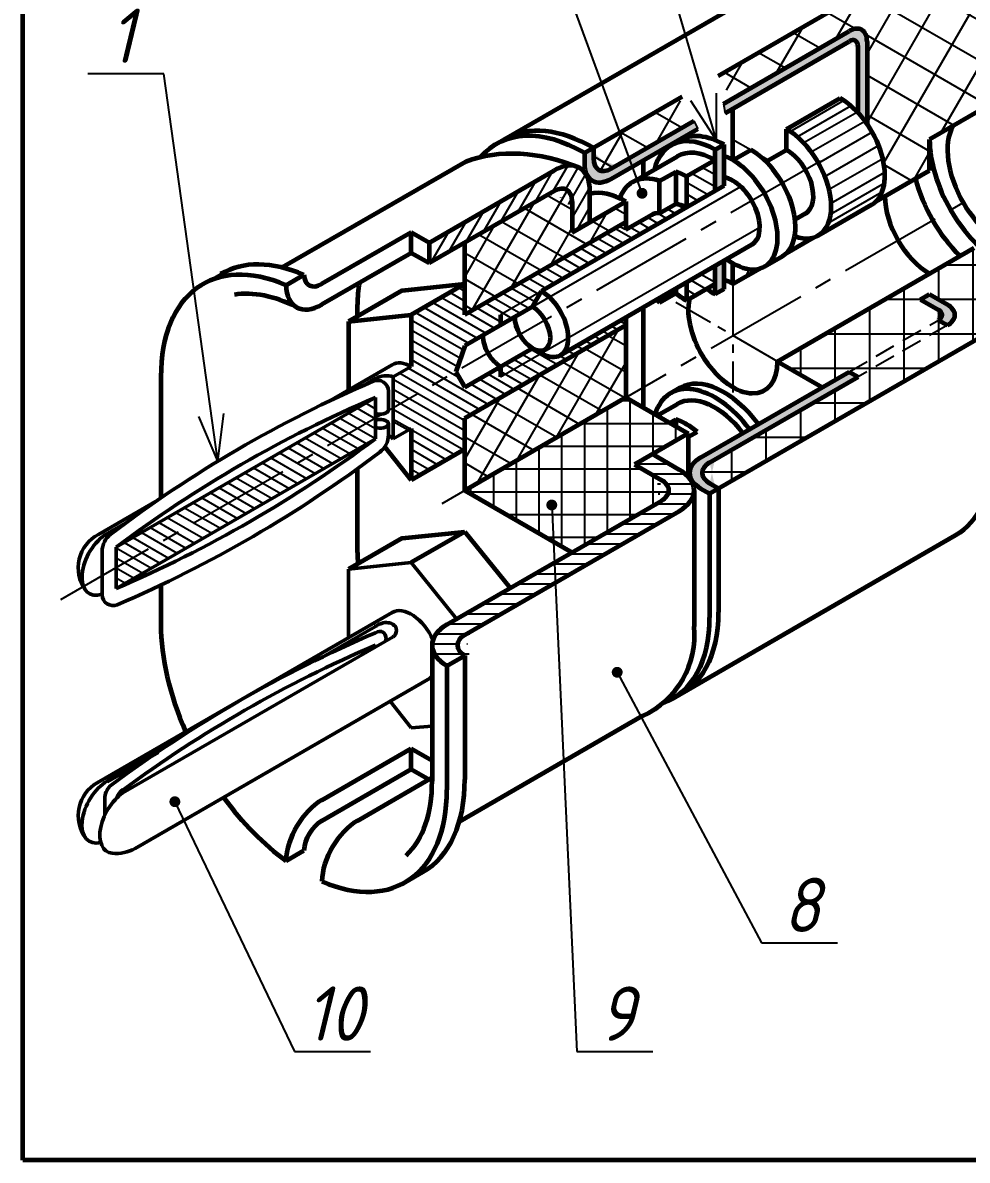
# Model space of a CAD drawing. Header units: millimetres. Extents: x -255 to 511, y 132 to 472.
# Drawn here: x -255 to -168.1, y 132 to 236.7 of the extents above; entities that cross this region are included whole.
import ezdxf

# ---------------------------------------------------------------- set-up
doc = ezdxf.new("R2010")
doc.units = ezdxf.units.MM
doc.header["$LTSCALE"] = 0.5
doc.linetypes.add('DASHED', pattern=[19.049999999999997, 12.7, -6.35])
doc.linetypes.add('осевая2', pattern=[28.575000000000003, 19.05, -3.175, 3.175, -3.175])
doc.styles.get("Standard").update_dxf_attribs({"font": 'isocpeui.ttf', "width": 0.9})
pattern_1 = [(329.9999999999999, (9.000000637478934, -14.99999989501225), (0.4762500000000004, 0.8248891971046775), [])]
pattern_2 = [(329.9999999999999, (9.000000637478934, -14.99999989501225), (0.3968750000000003, 0.6874076642538979), [])]

msp = doc.modelspace()

# ---------------------------------------------------------------- hatches: boundary and pattern name
at = {"lineweight": -3}
h = msp.add_hatch(dxfattribs=at)
h.set_pattern_fill('ANSI37', angle=15, style=0)
h.set_pattern_definition([(59.99999999999999, (9.000000637478934, -14.99999989501225), (-2.749630657015592, 1.5875), []), (150, (9.000000637478934, -14.99999989501225), (-1.5875, -2.749630657015592), [])])
edge = h.paths.add_edge_path()
edge.add_line((-155.0792226062316, 252.5529223581165), (-158.3701191406126, 250.6529223581161))
edge.add_line((-158.3701191406126, 250.6529223581161), (-161.6610156749935, 244.9529223581163))
edge.add_line((-161.6610156749935, 244.9529223581163), (-174.0018776789217, 237.8279223581164))
edge.add_line((-174.0018776789217, 237.8279223581163), (-177.2927742133026, 239.7279223581163))
edge.add_line((-177.2927742133026, 239.7279223581163), (-191.0052047301764, 231.8110469079552))
edge.add_line((-191.0052047301764, 231.8110469079552), (-189.7593779391871, 229.6803253410964))
edge.add_line((-189.7593779391871, 229.6803253410965), (-178.9382224804934, 235.9279223581169))
edge.add_ellipse((-178.938222480493, 234.0279223581163), major_axis=(-1.163507627822014, -2.015254326381658), ratio=0.5773502691896285, start_angle=134.9999999999999, end_angle=225, ccw=False)
edge.add_line((-177.2927742133025, 234.9779223581164), (-177.2927742133026, 227.3779223581162))
edge.add_ellipse((-179.7609466140882, 225.0029223581163), major_axis=(2.908769069555017, -5.038135815954136), ratio=0.5773502691896273, start_angle=449.1860941706258, end_angle=458.130102354156, ccw=False)
edge.add_ellipse((-179.7609466140882, 225.0029223581163), major_axis=(2.908769069555017, -5.038135815954136), ratio=0.5773502691896273, start_angle=435.94757997539364, end_angle=449.1860941706258, ccw=False)
edge.add_ellipse((-179.7609466140882, 225.0029223581163), major_axis=(2.908769069555017, -5.038135815954136), ratio=0.5773502691896273, start_angle=422.7157251902997, end_angle=435.94757997539364, ccw=False)
edge.add_ellipse((-179.7609466140882, 225.0029223581163), major_axis=(2.908769069555017, -5.038135815954136), ratio=0.5773502691896273, start_angle=408.6590191908458, end_angle=422.7157251902997, ccw=False)
edge.add_ellipse((-179.7609466140882, 225.0029223581163), major_axis=(2.908769069555017, -5.038135815954136), ratio=0.5773502691896273, start_angle=396.3026001457317, end_angle=408.6590191908458, ccw=False)
edge.add_ellipse((-179.7609466140882, 225.0029223581163), major_axis=(2.908769069555017, -5.038135815954136), ratio=0.5773502691896273, start_angle=384.64877065294615, end_angle=396.3026001457317, ccw=False)
edge.add_ellipse((-179.7609466140882, 225.0029223581163), major_axis=(2.908769069555017, -5.038135815954136), ratio=0.5773502691896273, start_angle=368.13010235415214, end_angle=384.64877065294615, ccw=False)
edge.add_line((-176.4700500797074, 220.2529223581161), (-171.533705278136, 223.1029223581163))
edge.add_line((-171.533705278136, 223.1029223581163), (-171.533705278136, 225.9529223581163))
edge.add_line((-171.533705278136, 225.9529223581163), (-166.5973604765647, 228.8029223581163))
edge.add_line((-166.5973604765647, 228.8029223581163), (-166.5973604765647, 230.7029223581164))
edge.add_line((-166.5973604765647, 230.7029223581163), (-155.0792226062317, 237.3529223581163))
edge.add_line((-155.0792226062317, 237.3529223581163), (-155.0792226062316, 252.5529223581164))
h.paths.add_polyline_path([(-155.0792226062317, 237.3529223581163), (-156.7246708734221, 236.4029223581163), (-156.7246708734222, 234.5029223581163), (-155.0792226062318, 235.4529223581163)], flags=17)
h.paths.add_polyline_path([(-163.3064639421839, 232.6029223581163), (-166.5973604765647, 230.7029223581163), (-166.5973604765647, 228.8029223581162), (-164.9519122093743, 229.7529223581163)], flags=17)
h.paths.add_polyline_path([(-194.5985452563531, 229.736430787877), (-200.0494319573659, 226.5893598837253), (-199.1870037762841, 224.2372830262294), (-193.3644590559603, 227.5989307878771)])
edge = h.paths.add_edge_path()
edge.add_line((-200.0494319573659, 226.5893598837251), (-202.4777898202423, 225.1873468179047))
edge.add_line((-202.4777898202423, 225.1873468179048), (-202.4777898202422, 224.2373468179042))
edge.add_ellipse((-200.8323415530518, 225.1873468179047), major_axis=(-1.163507627822016, -2.015254326381661), ratio=0.5773502691896273, start_angle=315.0000000000006, end_angle=405.0000000000001)
edge.add_line((-200.832341553055, 223.287346817903), (-199.1870037762841, 224.2372830262295))
edge.add_line((-199.1870037762841, 224.2372830262294), (-200.0494319573659, 226.5893598837251))
h = msp.add_hatch(color=256)
edge = h.paths.add_edge_path()
edge.add_ellipse((-200.8323415530518, 225.1873468179047), major_axis=(-1.745261441733009, -3.022881489572494), ratio=0.5773502691896248, start_angle=314.9999999999999, end_angle=404.9999999999999)
edge.add_line((-200.8323415530528, 222.3373468179043), (-198.8995277159236, 223.4532574070643))
edge.add_line((-198.8995277159236, 223.4532574070643), (-199.1870037762842, 224.2372830262294))
edge.add_line((-199.1870037762842, 224.2372830262294), (-200.8323415530525, 223.2873468179043))
edge.add_ellipse((-200.8323415530518, 225.1873468179047), major_axis=(-1.163507627822016, -2.015254326381661), ratio=0.5773502691896273, start_angle=315.00000000000057, end_angle=405.00000000000006, ccw=False)
edge.add_line((-202.4777898202423, 224.2373468179047), (-202.4777898202423, 225.1873468179048))
edge.add_line((-202.4777898202423, 225.1873468179048), (-203.3005139538375, 224.7123468179047))
edge.add_line((-203.3005139538375, 224.7123468179047), (-203.3005139538375, 223.7623468179051))
h.paths.add_polyline_path([(-192.8578891528783, 226.9413990577848), (-193.2231772687493, 227.6804998657549), (-199.1870037762841, 224.2372830262294), (-198.8995277159235, 223.4532574070641)])
edge = h.paths.add_edge_path()
edge.add_line((-190.5162258833415, 229.2433589768033), (-190.3532329343966, 228.3874629997526))
edge.add_line((-190.3532329343966, 228.3874629997525), (-178.9382224804933, 234.9779223581162))
edge.add_ellipse((-178.938222480493, 234.0279223581163), major_axis=(-0.5817538139110121, -1.007627163190827), ratio=0.5773502691896233, start_angle=135.0000000000005, end_angle=225.0000000000006, ccw=False)
edge.add_line((-178.1154983468978, 234.5029223581163), (-178.1154983468978, 228.4063692683244))
edge.add_ellipse((-179.7609466140882, 225.0029223581163), major_axis=(2.908769069555017, -5.038135815954136), ratio=0.5773502691896273, start_angle=458.130102354156, end_angle=471.42182152179817, ccw=False)
edge.add_line((-177.2927742133026, 227.3779223581163), (-177.2927742133026, 234.9779223581163))
edge.add_ellipse((-178.938222480493, 234.0279223581163), major_axis=(-1.163507627822014, -2.015254326381658), ratio=0.5773502691896285, start_angle=134.9999999999999, end_angle=225)
edge.add_line((-178.9382224804931, 235.9279223581161), (-190.5162258833415, 229.2433589768033))
h = msp.add_hatch(color=256)
h.paths.add_polyline_path([(-190.456360350826, 225.4779223581163), (-191.2790844844212, 225.0029223581163), (-191.2790844844212, 221.2029223581163), (-190.456360350826, 221.6779223581162)])
h.paths.add_polyline_path([(-190.456360350826, 214.7974137053531), (-191.2790844844212, 214.322413705353), (-191.2790844844212, 211.7029223581163), (-190.456360350826, 212.1779223581163)])
h = msp.add_hatch(dxfattribs=at)
h.set_pattern_fill('ANSI31', color=256, scale=0.3, angle=285, style=0)
h.set_pattern_definition(pattern_1)
h.paths.add_polyline_path([(-191.2790844844212, 224.0529223581163), (-193.911801711926, 222.5329223581164), (-193.911801711926, 219.6829223581163), (-191.2790844844212, 221.2029223581163)])
h = msp.add_hatch(dxfattribs=at)
h.set_pattern_fill('ANSI37', angle=45, style=0)
h.set_pattern_definition([(90, (-285, 115.9999999999999), (-3.175, 6.661338147750939e-16), []), (180, (-285, 115.9999999999999), (-6.661338147750939e-16, -3.175), [])])
edge = h.paths.add_edge_path()
edge.add_line((-143.5610847358987, 221.2029223581163), (-146.8519812702797, 223.1029223581163))
edge.add_line((-146.8519812702796, 223.1029223581163), (-158.3701191406126, 216.4529223581163))
edge.add_line((-158.3701191406126, 216.4529223581163), (-160.015567407803, 217.4029223581163))
edge.add_line((-160.015567407803, 217.4029223581163), (-164.9519122093743, 214.5529223581163))
edge.add_line((-164.9519122093743, 214.5529223581163), (-167.42008461016, 215.9779223581163))
edge.add_line((-167.42008461016, 215.9779223581163), (-185.5200155492547, 205.5279223581164))
edge.add_line((-185.5200155492547, 205.5279223581163), (-181.4063948812786, 203.1529223581163))
edge.add_line((-181.4063948812786, 203.1529223581163), (-178.938222480493, 204.5779223581162))
edge.add_line((-178.938222480493, 204.5779223581163), (-178.1154983468978, 204.1029223581163))
edge.add_line((-178.1154983468978, 204.1029223581163), (-191.7823760835042, 196.2123468179047))
edge.add_ellipse((-190.136927816314, 195.2623468179047), major_axis=(-2.327015255644009, 0), ratio=0.5773502691896271, start_angle=315.0000000000003, end_angle=404.9999999999997)
edge.add_line((-191.7823760835037, 194.3123468179045), (-190.9596519499092, 193.8373468179047))
edge.add_line((-190.9596519499092, 193.8373468179047), (-143.5610847358987, 221.2029223581163))
edge = h.paths.add_edge_path(flags=16)
edge.add_ellipse((-171.533705278136, 209.8029223581163), major_axis=(-2.327015255644023, 0), ratio=0.5773502691896235, start_angle=135, end_angle=225, ccw=False)
edge.add_line((-169.8882570109456, 208.8529223581163), (-170.7109811445408, 209.3279223581163))
edge.add_ellipse((-171.533705278136, 209.8029223581163), major_axis=(-1.163507627822004, 0), ratio=0.5773502691896213, start_angle=134.9999999999996, end_angle=225.0000000000004)
edge.add_line((-170.7109811445409, 210.2779223581165), (-172.3564294117313, 211.2279223581163))
edge.add_line((-172.3564294117313, 211.2279223581163), (-171.533705278136, 211.7029223581163))
edge.add_line((-171.533705278136, 211.7029223581163), (-169.8882570109458, 210.7529223581163))
h.paths.add_polyline_path([(-155.0792226062317, 218.3529223581163), (-158.3701191406126, 218.3529223581163), (-160.015567407803, 217.4029223581163), (-158.3701191406126, 216.4529223581163)], flags=17)
h.paths.add_polyline_path([(-146.8519812702796, 223.1029223581163), (-148.49742953747, 224.0529223581163), (-150.1428778046604, 223.1029223581163), (-148.49742953747, 222.1529223581163)])
h = msp.add_hatch(dxfattribs=at)
h.set_pattern_fill('ANSI31', scale=0.29, angle=15, style=0)
h.set_pattern_definition([(59.99999999999999, (-285, 115.9999999999999), (-0.7973928905345218, 0.4603750000000001), [])])
edge = h.paths.add_edge_path()
edge.add_ellipse((-206.0881188891351, 219.3029223581163), major_axis=(-2.327015255644021, -4.030508652763323), ratio=0.5773502691896244, start_angle=134.9999999999999, end_angle=180)
edge.add_ellipse((-206.0881188891351, 209.8029223581163), major_axis=(-11.74548122780691, 11.82138220276132), ratio=0.7640949862130149, start_angle=-61.4742326712046, end_angle=-59.88000406260794)
edge.add_ellipse((-206.0881188891351, 219.3029223581163), major_axis=(-2.327015255644021, -4.030508652763323), ratio=0.5773502691896244, start_angle=189.329333116811, end_angle=225.0000000000001)
edge.add_line((-206.0881188891358, 223.1029223581162), (-217.6062567594681, 216.4529223581163))
edge.add_line((-217.6062567594681, 216.4529223581162), (-217.6062567594681, 214.5529223581162))
edge.add_line((-217.6062567594681, 214.5529223581163), (-206.088118889135, 221.2029223581164))
edge.add_ellipse((-206.0881188891351, 219.3029223581163), major_axis=(-1.163507627822014, -2.015254326381658), ratio=0.5773502691896285, start_angle=135.0000000000002, end_angle=225, ccw=False)
edge.add_line((-204.4426706219447, 220.2529223581166), (-204.4426706219447, 217.4029223581163))
edge.add_line((-204.4426706219447, 217.4029223581163), (-202.7972223547542, 218.3529223581163))
edge.add_line((-202.7972223547542, 218.3529223581163), (-202.7972223547542, 221.2029223581146))
h = msp.add_hatch(dxfattribs=at)
h.set_pattern_fill('ANSI37', scale=0.66, angle=15, style=0)
h.set_pattern_definition([(59.99999999999999, (-285, 115.9999999999999), (-1.814756233630291, 1.04775), []), (150, (-285, 115.9999999999999), (-1.04775, -1.814756233630291), [])])
edge = h.paths.add_edge_path()
edge.add_line((-199.5063258203734, 218.3529223581163), (-199.5063258203734, 220.2529223581164))
edge.add_line((-199.5063258203734, 220.2529223581163), (-204.4426706219447, 217.4029223581163))
edge.add_line((-204.4426706219447, 217.4029223581163), (-204.4426706219447, 220.2529223581173))
edge.add_ellipse((-206.0881188891351, 219.3029223581163), major_axis=(-1.163507627822014, -2.015254326381658), ratio=0.5773502691896285, start_angle=135.0000000000002, end_angle=225)
edge.add_line((-206.0881188891348, 221.2029223581167), (-214.3153602250873, 216.4529223581163))
edge.add_line((-214.3153602250873, 216.4529223581163), (-214.3153602250873, 209.8029223581163))
edge.add_line((-214.3153602250873, 209.8029223581163), (-199.5063258203734, 218.3529223581163))
h.paths.add_polyline_path([(-199.5063258203734, 202.2029223581163), (-199.5063258203734, 208.8529223581163), (-214.3153602250873, 200.3029223581163), (-214.3153602250873, 193.6529223581163)])
h = msp.add_hatch(dxfattribs=at)
h.set_pattern_fill('ANSI31', color=256, scale=0.25, angle=285, style=0)
h.set_pattern_definition(pattern_2)
edge = h.paths.add_edge_path()
edge.add_line((-211.0244636907064, 208.8529223581164), (-211.0244636907064, 209.8029223581163))
edge.add_line((-211.0244636907064, 209.8029223581163), (-207.2590588190915, 211.9768798743511))
edge.add_line((-207.2590588190915, 211.9768798743511), (-193.9118017119259, 219.6829223581164))
edge.add_ellipse((-193.9118017119259, 216.8329223581163), major_axis=(1.745261441733009, -3.022881489572494), ratio=0.5773502691896248, start_angle=135.0000000000001, end_angle=158.5781784782025)
edge.add_line((-194.8990706722402, 220.0149905042412), (-196.3799741127116, 219.1599905042411))
edge.add_ellipse((-195.3927051523973, 215.9779223581163), major_axis=(1.745261441733009, -3.022881489572494), ratio=0.5773502691896248, start_angle=518.5781784782018, end_angle=540)
edge.add_line((-197.1379665941284, 219.0008038476889), (-199.5063258203734, 217.6334310108797))
edge.add_line((-199.5063258203734, 217.6334310108797), (-200.1628565495996, 217.9738741648662))
edge.add_line((-200.1628565495996, 217.9738741648662), (-214.3153602250873, 209.8029223581163))
edge.add_line((-214.3153602250873, 209.8029223581163), (-214.3153602250873, 212.6529223581162))
edge.add_line((-214.3153602250873, 212.6529223581161), (-219.2517050266586, 209.8029223581163))
edge.add_line((-219.2517050266586, 209.8029223581163), (-219.2517050266586, 205.0529223581163))
edge.add_line((-219.2517050266586, 205.0529223581163), (-220.897153293849, 204.1029223581163))
edge.add_line((-220.897153293849, 204.1029223581163), (-220.897153293849, 201.2529223581164))
edge.add_line((-220.897153293849, 201.2529223581164), (-215.1380843586826, 204.5779223581164))
edge.add_line((-215.1380843586826, 204.5779223581163), (-214.3153602250873, 206.9529223581164))
edge.add_line((-214.3153602250873, 206.9529223581163), (-211.0244636907064, 208.8529223581164))
edge = h.paths.add_edge_path()
edge.add_line((-199.5063258203734, 208.8529223581163), (-199.5063258203734, 209.5724137053529))
edge.add_line((-199.5063258203734, 209.5724137053529), (-205.5137973773591, 206.1039983847787))
edge.add_ellipse((-207.2590588190915, 209.1268798743511), major_axis=(1.74526144173302, -3.022881489572479), ratio=0.5773502691896254, start_angle=314.9999999999998, end_angle=359.99999999999994, ccw=False)
edge.add_line((-207.2590588190915, 206.276879874351), (-211.0244636907064, 204.1029223581162))
edge.add_line((-211.0244636907064, 204.1029223581163), (-211.0244636907064, 205.0529223581163))
edge.add_line((-211.0244636907064, 205.0529223581162), (-214.3153602250873, 203.1529223581161))
edge.add_line((-214.3153602250873, 203.1529223581161), (-215.1380843586825, 204.5779223581163))
edge.add_line((-215.1380843586825, 204.5779223581163), (-220.897153293849, 201.2529223581163))
edge.add_line((-220.897153293849, 201.2529223581164), (-220.897153293849, 199.9739531070684))
edge.add_line((-220.897153293849, 199.9739531070684), (-219.53660075513, 199.1884377325924))
edge.add_line((-219.53660075513, 199.1884377325924), (-219.2517050266586, 199.3529223581163))
edge.add_line((-219.2517050266586, 199.3529223581162), (-219.2517050266586, 194.6029223581162))
edge.add_line((-219.2517050266586, 194.6029223581163), (-214.3153602250873, 197.4529223581164))
edge.add_line((-214.3153602250873, 197.4529223581163), (-214.3153602250873, 200.3029223581163))
edge.add_line((-214.3153602250873, 200.3029223581163), (-199.5063258203734, 208.8529223581164))
h.paths.add_polyline_path([(-208.0817829526867, 210.5518798743512), (-207.2590588190914, 211.9768798743511), (-211.0244636907064, 209.8029223581163), (-211.0244636907064, 208.8529223581163)], flags=17)
h.paths.add_polyline_path([(-207.2590588190915, 206.2768798743512), (-208.0817829526867, 206.7518798743511), (-211.0244636907064, 205.0529223581162), (-211.0244636907064, 204.1029223581163)], flags=17)
h = msp.add_hatch(dxfattribs=at)
h.set_pattern_fill('ANSI31', color=256, scale=0.3, angle=285, style=0)
h.set_pattern_definition(pattern_1)
h.paths.add_polyline_path([(-191.2790844844212, 214.322413705353), (-193.9118017119259, 212.802413705353), (-193.911801711926, 211.1329223581164), (-191.2790844844212, 212.6529223581163)])
h = msp.add_hatch(color=7)
edge = h.paths.add_edge_path()
edge.add_line((-178.1154983468978, 204.1029223581163), (-178.938222480493, 204.5779223581163))
edge.add_line((-178.938222480493, 204.5779223581163), (-192.6051002170989, 196.6873468179053))
edge.add_ellipse((-190.136927816314, 195.2623468179047), major_axis=(-3.490522883466027, 0), ratio=0.5773502691896265, start_angle=315.0000000000003, end_angle=404.9999999999999)
edge.add_line((-192.6051002170994, 193.8373468179041), (-191.7823760835045, 193.3623468179047))
edge.add_line((-191.7823760835045, 193.3623468179047), (-190.9596519499092, 193.8373468179047))
edge.add_line((-190.9596519499092, 193.8373468179047), (-191.7823760835029, 194.3123468179044))
edge.add_ellipse((-190.136927816314, 195.2623468179047), major_axis=(-2.327015255644009, 0), ratio=0.5773502691896271, start_angle=315.00000000000034, end_angle=404.99999999999966, ccw=False)
edge.add_line((-191.7823760835036, 196.2123468179052), (-178.1154983468978, 204.1029223581163))
edge = h.paths.add_edge_path()
edge.add_ellipse((-171.533705278136, 209.8029223581163), major_axis=(-2.327015255644023, 0), ratio=0.5773502691896235, start_angle=135, end_angle=225)
edge.add_line((-169.8882570109462, 210.7529223581165), (-171.533705278136, 211.7029223581162))
edge.add_line((-171.533705278136, 211.7029223581162), (-172.3564294117313, 211.2279223581163))
edge.add_line((-172.3564294117313, 211.2279223581163), (-170.7109811445411, 210.2779223581159))
edge.add_ellipse((-171.533705278136, 209.8029223581163), major_axis=(-1.163507627822004, 0), ratio=0.5773502691896213, start_angle=134.9999999999996, end_angle=225.0000000000004, ccw=False)
edge.add_line((-170.7109811445408, 209.3279223581163), (-169.8882570109456, 208.8529223581163))
h = msp.add_hatch(dxfattribs=at)
h.set_pattern_fill('ANSI31', color=256, scale=0.25, angle=285, style=0)
h.set_pattern_definition(pattern_2)
h.paths.add_polyline_path([(-222.5426015610395, 200.3029223581163), (-222.5426015610394, 202.2029223581163), (-246.4016014353007, 188.4279223581163), (-246.4016014353007, 186.5279223581164)])
h.paths.add_polyline_path([(-222.5426015610395, 198.4029223581161), (-222.5426015610395, 200.3029223581163), (-246.4016014353008, 186.5279223581164), (-246.4016014353008, 184.6279223581163)])
h = msp.add_hatch(dxfattribs=at)
h.set_pattern_fill('ANSI37', scale=0.66, angle=45, style=0)
h.set_pattern_definition([(90, (-285, 115.9999999999999), (-2.0955, 4.440892098500626e-16), []), (180, (-285, 115.9999999999999), (-4.440892098500626e-16, -2.0955), [])])
edge = h.paths.add_edge_path()
edge.add_line((-198.6836016867782, 196.0279223581164), (-193.7472568852069, 198.8779223581164))
edge.add_line((-193.7472568852069, 198.8779223581163), (-199.5063258203734, 202.2029223581162))
edge.add_line((-199.5063258203734, 202.2029223581162), (-214.3153602250873, 193.6529223581163))
edge.add_line((-214.3153602250873, 193.6529223581163), (-204.4426706219447, 187.9529223581162))
edge.add_line((-204.4426706219447, 187.9529223581163), (-196.2154292859923, 192.7029223581164))
edge.add_ellipse((-197.8608775531829, 193.6529223581163), major_axis=(-2.327015255644009, 0), ratio=0.5773502691896271, start_angle=134.9999999999999, end_angle=225.0000000000001)
edge.add_line((-196.2154292859926, 194.6029223581165), (-198.6836016867782, 196.0279223581164))
h = msp.add_hatch(dxfattribs=at)
h.set_pattern_fill('ANSI31', scale=0.29, angle=135, style=0)
h.set_pattern_definition([(180, (-285, 115.9999999999999), (-1.665334536937735e-16, -0.92075), [])])
edge = h.paths.add_edge_path()
edge.add_ellipse((-197.8608775531829, 193.6529223581163), major_axis=(-4.654030511288032, 0), ratio=0.5773502691896253, start_angle=134.9999999999999, end_angle=180)
edge.add_ellipse((-197.8608775531829, 193.6529223581163), major_axis=(-4.654030511288032, 0), ratio=0.5773502691896253, start_angle=180, end_angle=207.8855668360937)
edge.add_ellipse((-197.8608775531829, 193.6529223581163), major_axis=(-4.654030511288032, 0), ratio=0.5773502691896253, start_angle=207.8855668360937, end_angle=225.0000000000001)
edge.add_line((-194.5699810188033, 195.5529223581178), (-197.0381534195877, 196.9779223581163))
edge.add_line((-197.0381534195877, 196.9779223581163), (-198.6836016867782, 196.0279223581163))
edge.add_line((-198.6836016867782, 196.0279223581163), (-196.2154292859922, 194.6029223581158))
edge.add_ellipse((-197.8608775531829, 193.6529223581163), major_axis=(-2.327015255644009, 0), ratio=0.5773502691896271, start_angle=134.9999999999999, end_angle=225.0000000000001, ccw=False)
edge.add_line((-196.2154292859925, 192.7029223581163), (-215.9608084922771, 181.3029223581165))
edge.add_ellipse((-212.6699119578968, 179.4029223581163), major_axis=(-4.654030511288051, 0), ratio=0.5773502691896257, start_angle=315.0000000000001, end_angle=349.3312695508735)
edge.add_ellipse((-212.6699119578968, 179.4029223581163), major_axis=(-4.654030511288051, 0), ratio=0.5773502691896257, start_angle=349.3312695508735, end_angle=359.9348046462652)
edge.add_line((-217.3239394562676, 179.4059798303289), (-217.3239394562676, 179.3998648859047))
edge.add_ellipse((-212.6699119578968, 179.4029223581163), major_axis=(-4.654030511288051, 0), ratio=0.5773502691896257, start_angle=360.0651953537347, end_angle=404.9999999999999)
edge.add_line((-215.9608084922777, 177.5029223581163), (-214.3153602250873, 178.4529223581163))
edge.add_ellipse((-212.6699119578968, 179.4029223581163), major_axis=(-2.327015255644023, 0), ratio=0.5773502691896264, start_angle=315.0000000000001, end_angle=404.9999999999999, ccw=False)
edge.add_line((-214.3153602250875, 180.3529223581162), (-194.5699810188021, 191.7529223581166))

# ---------------------------------------------------------------- linework, layer by layer
at = {"color": 7, "lineweight": 60}
for p, q in [((-255, 132), (-255, 297)), ((-211.4450673485915, 225.5191271025764), (-185.4373276080566, 240.5347026427879)), ((-191.0052047301764, 231.8110469079552), (-177.2927742133026, 239.7279223581163)), ((-164.9519122093743, 229.7529223581163), (-171.533705278136, 225.9529223581163)), ((-171.533705278136, 223.1029223581163), (-171.533705278136, 225.9529223581163)), ((-214.2326722838892, 223.9097026427879), (-231.1172540916249, 214.1613847909375)), ((-176.4700500797074, 220.2529223581162), (-171.533705278136, 223.1029223581163)), ((-191.7823760835045, 193.3623468179047), (-143.5610847358987, 221.2029223581163)), ((-219.2517050266586, 217.4029223581163), (-227.4789463626107, 212.6529223581163)), ((-185.5200155492547, 205.5279223581163), (-167.42008461016, 215.9779223581163)), ((-219.2517050266586, 215.5029223581163), (-227.4789463626108, 210.7529223581163)), ((-230.7681769068056, 212.5329852125698), (-229.1226257401804, 213.4829332428396)), ((-220.0744291602538, 212.0572565370134), (-225.0107739618251, 209.2072565370133)), ((-172.3564294117313, 211.2279223581163), (-171.533705278136, 211.7029223581163)), ((-171.533705278136, 211.7029223581163), (-169.8882570109456, 210.7529223581163)), ((-224.1880498282299, 209.6822565370134), (-224.1880498282299, 210.7529223581163)), ((-172.3564294117313, 211.2279223581163), (-170.7109811445408, 210.2779223581163)), ((-225.0107739618251, 209.2072565370133), (-219.2517050266586, 209.8029223581163)), ((-225.0107739618251, 209.2072565370133), (-225.0107739618251, 202.9071933610674)), ((-170.7109811445408, 209.3279223581163), (-169.8882570109456, 208.8529223581163)), ((-192.6051002170997, 196.6873468179048), (-178.938222480493, 204.5779223581163)), ((-242.2879807673247, 204.1029223581163), (-242.2879807673247, 192.9268658129837)), ((-191.7823760835045, 196.2123468179047), (-178.1154983468978, 204.1029223581163)), ((-199.5063258203734, 202.2029223581163), (-214.3153602250873, 193.6529223581163)), ((-199.5063258203734, 202.2029223581163), (-193.7472568852069, 198.8779223581163)), ((-214.3153602250873, 193.6529223581163), (-214.3153602250873, 200.3029223581163)), ((-219.2517050266586, 199.3529223581163), (-219.2517050266586, 194.6029223581163)), ((-193.7472568852069, 198.5727589716619), (-192.9245327516117, 199.047758971662)), ((-193.7472568852069, 198.8779223581163), (-198.6836016867782, 196.0279223581163)), ((-193.7472568852069, 198.8779223581163), (-193.7472568852069, 194.909654230872)), ((-221.6803172496354, 197.6584358056606), (-219.2517050266586, 194.6029223581163)), ((-214.3153602250873, 197.4529223581163), (-219.2517050266586, 194.6029223581163)), ((-194.5699810188021, 195.5529223581163), (-197.0381534195877, 196.9779223581163)), ((-198.6836016867782, 196.0279223581163), (-196.2154292859925, 194.6029223581163)), ((-224.1880498282299, 187.9529223581163), (-224.1880498282299, 195.6533068795345)), ((-192.6051002170997, 193.8373468179047), (-191.7823760835045, 193.3623468179047)), ((-191.7823760835045, 194.3123468179047), (-190.9596519499092, 193.8373468179047)), ((-190.9596519499092, 193.8373468179047), (-190.9596519499092, 182.4373468179048)), ((-215.9608084922777, 181.3029223581163), (-196.2154292859925, 192.7029223581163)), ((-214.3153602250873, 193.6529223581163), (-204.4426706219447, 187.9529223581163)), ((-193.2068470418949, 193.6529223581163), (-193.2068470418949, 181.1399281266251)), ((-191.7823760835045, 193.3623468179047), (-191.7823760835045, 181.9623468179047)), ((-214.3153602250873, 180.3529223581163), (-194.5699810188021, 191.7529223581163)), ((-220.0744291602538, 189.2572565370133), (-214.3153602250873, 189.8529223581163)), ((-214.3153602250873, 189.8529223581163), (-219.2517050266586, 187.0029223581163)), ((-214.3153602250873, 189.8529223581163), (-210.1269464540571, 184.6711041762982)), ((-195.1559605590834, 174.5055665332332), (-169.1482208185485, 189.5211420734447)), ((-220.0744291602538, 189.2572565370133), (-225.0107739618251, 186.4072565370134)), ((-242.2879807673247, 184.9440996448701), (-242.2879807673247, 181.3029223581163)), ((-222.5426019874821, 179.4018629740592), (-222.5426019874821, 179.2399278804185)), ((-221.5562502210515, 179.9723925697739), (-221.5562502210515, 179.8093983382828)), ((-217.3239394562676, 179.4059798303324), (-217.3239394562676, 166.8899263871166)), ((-215.9608084922777, 177.5029223581163), (-214.3153602250873, 178.4529223581163)), ((-214.3153602250873, 178.4529223581163), (-214.3153602250873, 167.0529223581163)), ((-215.9608084922777, 177.5029223581163), (-215.9608084922777, 166.1029223581163)), ((-197.9435654943811, 172.8961420734447), (-214.8281473021167, 163.1478242215942)), ((-227.4789463626108, 165.1529223581163), (-219.2517050266586, 169.9029223581163)), ((-219.2517050266586, 168.0029223581163), (-219.2517050266586, 169.9029223581163)), ((-219.2517050266586, 169.9029223581163), (-217.3239394562676, 168.7899263871166)), ((-247.2243255688959, 166.8899281266251), (-242.5436694102387, 169.59230621981)), ((-227.4789463626108, 163.2529223581163), (-219.2517050266586, 168.0029223581163)), ((-219.2517050266586, 168.0029223581163), (-217.6062567594681, 167.0529223581163)), ((-224.1880498282299, 163.2529223581163), (-217.3239394562676, 167.215918329116)), ((-230.7682777780782, 159.571008681929), (-229.1212621546454, 160.5219135954775)), ((-219.8163336072251, 157.580887747063), (-218.1708853400347, 158.530887747063)), ((-10.00000000000011, 132), (-255, 132))]:
    msp.add_line(p, q, dxfattribs=at)
at = {"color": 7, "lineweight": -3}
for p, q in [((-191.1417296130907, 225.8596605650239), (-200, 256)), ((-198, 221), (-209, 251)), ((-242, 232), (-249, 232)), ((-237.0464784530147, 196.3346448617058), (-242, 232)), ((-179.4133486626622, 229.5352484070047), (-184.3496934642335, 226.6852484070048)), ((-183.7101123607449, 226.1941711470394), (-178.7737675591736, 229.0441711470394)), ((-178.1837130745363, 228.4792883106352), (-183.1200578761076, 225.629288310635)), ((-182.4264148912107, 224.8024699909265), (-177.4900700896394, 227.6524699909265)), ((-176.8111523683155, 226.6105655162894), (-181.7474971698868, 223.7605655162895)), ((-181.169293390954, 222.5587365168431), (-176.2329485893827, 225.408736516843)), ((-175.8424020589649, 224.1859485433226), (-180.7787468605362, 221.3359485433226)), ((-180.5920562821842, 220.0859017786212), (-175.6557114806129, 222.9359017786212)), ((-208.2832214231061, 210.4355793192293), (-188.9171844349542, 221.616565987475)), ((-180.8404497068967, 218.2742467901928), (-175.9041049053254, 221.124246790193)), ((-175.6946294978633, 221.9369572610026), (-180.6309742994346, 219.0869572610025)), ((-207.2590588190915, 206.2768798743512), (-187.1654638164451, 217.8779223581163)), ((-207.2590588190915, 211.9768798743511), (-211.0244636907064, 209.8029223581163)), ((-211.0244636907064, 204.1029223581163), (-207.2590588190915, 206.2768798743512)), ((-237.0464784530147, 196.3346448617058), (-238.7809777553697, 200.4409577106653)), ((-237.0464784530147, 196.3346448617058), (-236.4826290654256, 200.7201140973118)), ((-206.3093194237853, 192.3090383612999), (-204, 142)), ((-200.2865256021094, 176.9134639874652), (-187, 152)), ((-241, 165), (-230, 142)), ((-187, 152), (-180, 152)), ((-230, 142), (-223, 142)), ((-204, 142), (-197, 142))]:
    msp.add_line(p, q, dxfattribs=at)
at = {"color": 7, "linetype": 'осевая2', "lineweight": -3}
for p, q in [((-216.3870346971839, 192.456840543978), (-108.2280103140769, 254.9024823868522)), ((-181.5816211525364, 223.9517554232366), (-251.5159361043794, 183.5751598601979))]:
    msp.add_line(p, q, dxfattribs=at)
at = {"lineweight": 60}
for p, q in [((-190.5162258833415, 229.2433589768033), (-178.938222480493, 235.9279223581162)), ((-190.3532329343966, 228.3874629997526), (-178.938222480493, 234.9779223581163)), ((-177.2927742133026, 234.9779223581163), (-177.2927742133026, 227.3779223581163)), ((-178.1154983468978, 228.4063692683244), (-178.1154983468978, 234.5029223581163)), ((-203.3005139538375, 224.7123468179047), (-194.3190416163626, 229.897802289665)), ((-184.6972914156595, 226.9029223581163), (-179.7609466140882, 229.7529223581163)), ((-189.6336362172308, 224.0529223581163), (-189.6336362172308, 228.8029223581163)), ((-200.8323415530518, 223.2873468179048), (-193.2231772687493, 227.6804998657549)), ((-200.8323415530518, 222.3373468179047), (-192.8578891528782, 226.9413990577848)), ((-184.6972914156595, 225.0029223581163), (-184.6972914156595, 226.9029223581163)), ((-202.4777898202423, 225.1873468179047), (-202.4777898202423, 224.2373468179047)), ((-195.3513611817983, 225.406312500452), (-194.5286370482031, 225.8813125004522)), ((-190.456360350826, 225.4779223581163), (-191.2790844844212, 225.0029223581163)), ((-190.456360350826, 221.6779223581163), (-190.456360350826, 225.4779223581163)), ((-203.3005139538375, 224.7123468179047), (-203.3005139538375, 223.7623468179047)), ((-198.8832280358633, 222.0236853372612), (-194.7696073678873, 224.3986853372612)), ((-197.8608775531829, 222.6139396636429), (-197.8608775531829, 224.0529223581163)), ((-191.2790844844212, 224.0529223581163), (-193.9118017119259, 222.5329223581164)), ((-191.2790844844212, 221.2029223581163), (-191.2790844844212, 225.0029223581163)), ((-189.6336362172308, 224.0529223581163), (-187.9881879500404, 225.0029223581163)), ((-186.588271730161, 223.9111643645066), (-184.6972914156595, 225.0029223581163)), ((-217.6062567594681, 216.4529223581163), (-206.0881188891351, 223.1029223581163)), ((-196.3799741127116, 222.1327589716619), (-194.8990706722402, 222.9877589716619)), ((-196.3799741127116, 219.1599905042411), (-196.3799741127116, 222.1327589716619)), ((-194.8990706722402, 222.9877589716619), (-194.8990706722402, 220.0149905042412)), ((-193.9118017119259, 222.5329223581164), (-193.9118017119259, 219.6829223581162)), ((-206.0881188891351, 221.2029223581163), (-217.6062567594681, 214.5529223581163)), ((-190.456360350826, 221.6779223581163), (-207.2590588190915, 211.9768798743511)), ((-202.7972223547542, 218.3529223581163), (-202.7972223547542, 221.2029223581163)), ((-204.4426706219447, 220.2529223581163), (-204.4426706219447, 217.4029223581163)), ((-204.4426706219447, 217.4029223581163), (-199.5063258203734, 220.2529223581163)), ((-199.5063258203734, 220.2529223581163), (-199.5063258203733, 217.6334310108796)), ((-196.3799741127116, 219.1599905042411), (-194.8990706722402, 220.0149905042412)), ((-181.7885223461045, 217.1147865421622), (-176.8521775445332, 219.9647865421622)), ((-197.1379665941303, 219.0008038476888), (-199.5063258203734, 217.6334310108796)), ((-182.9520299739265, 219.1300408685438), (-183.9159112526633, 218.5735437527983)), ((-199.5063258203734, 218.3529223581163), (-214.3153602250873, 209.8029223581163)), ((-217.6062567594681, 216.4529223581163), (-219.2517050266586, 217.4029223581163)), ((-219.2517050266586, 215.5029223581163), (-219.2517050266586, 217.4029223581163)), ((-184.6972914156596, 215.5029223581163), (-182.2291190148737, 216.9279223581163)), ((-217.6062567594681, 216.4529223581163), (-217.6062567594681, 214.5529223581163)), ((-214.3153602250873, 209.8029223581163), (-214.3153602250873, 216.4529223581163)), ((-205.5137973773585, 206.1039983847786), (-187.8883747754978, 216.2800408685439)), ((-217.6062567594681, 214.5529223581163), (-219.2517050266586, 215.5029223581163)), ((-190.456360350826, 212.1779223581163), (-190.456360350826, 214.7974137053529)), ((-186.7248671476758, 214.2647865421623), (-185.0794188804853, 215.2147865421622)), ((-191.2790844844212, 211.7029223581163), (-191.2790844844212, 214.322413705353)), ((-189.6336362172308, 212.6529223581163), (-189.6336362172308, 214.5529223581163)), ((-189.6336362172308, 212.6529223581163), (-187.165463816445, 214.0779223581164)), ((-220.0744291602538, 212.0572565370134), (-214.3153602250873, 212.6529223581163)), ((-214.3153602250873, 212.6529223581163), (-219.2517050266586, 209.8029223581163)), ((-193.9118017119259, 212.802413705353), (-193.9118017119259, 211.1329223581163)), ((-193.9118017119259, 211.1329223581163), (-191.2790844844212, 212.6529223581163)), ((-208.0817829526867, 210.5518798743511), (-207.2590588190915, 211.9768798743511)), ((-196.3799741127116, 210.9630857445707), (-194.8990706722402, 211.8180857445707)), ((-194.8990706722402, 212.232413705353), (-194.8990706722402, 211.8180857445707)), ((-190.456360350826, 212.1779223581163), (-191.2790844844212, 211.7029223581163)), ((-208.0817829526867, 210.5518798743511), (-214.3153602250873, 206.9529223581163)), ((-197.8608775531829, 201.2529223581163), (-197.8608775531829, 210.522413705353)), ((-196.3799741127116, 210.9630857445707), (-196.3799741127116, 211.377413705353)), ((-219.2517050266586, 209.8029223581163), (-219.2517050266586, 205.0529223581163)), ((-211.0244636907064, 209.8029223581163), (-211.0244636907064, 208.8529223581163)), ((-199.5063258203734, 209.572413705353), (-199.5063258203734, 202.2029223581163)), ((-214.3153602250873, 200.3029223581163), (-199.5063258203734, 208.8529223581163)), ((-214.3153602250873, 206.9529223581163), (-215.1380843586825, 204.5779223581163)), ((-214.3153602250873, 203.1529223581163), (-208.0817829526867, 206.7518798743511)), ((-208.0817829526867, 206.7518798743511), (-207.2590588190915, 206.2768798743512)), ((-185.5200155492547, 205.5279223581163), (-181.4063948812786, 203.1529223581163)), ((-215.1380843586825, 204.5779223581163), (-214.3153602250873, 203.1529223581163)), ((-211.0244636907064, 205.0529223581163), (-211.0244636907064, 204.1029223581163)), ((-178.938222480493, 204.5779223581163), (-178.1154983468978, 204.1029223581163)), ((-194.5286370482031, 203.0813125004521), (-195.3513611817983, 202.6063125004521)), ((-196.6146819841628, 200.5334310108797), (-194.7696073678873, 201.5986853372613)), ((-195.4575155608611, 199.8653406648891), (-194.8990706722402, 200.1877589716619)), ((-194.8990706722402, 200.1877589716619), (-194.8990706722402, 199.5429223581164))]:
    msp.add_line(p, q, dxfattribs=at)
at = {"lineweight": -3}
for p, q in [((-191.1417296130907, 225.8596605650239), (-193.4987473225176, 229.5231821318579)), ((-191.1417296130907, 225.8596605650239), (-191.1417296130907, 230.2159115625227)), ((-188.4874213249078, 213.3146898347482), (-188.0868651114274, 214.0084735477838)), ((-187.6707042207491, 213.786221674686), (-188.0489534910195, 214.0046039926974))]:
    msp.add_line(p, q, dxfattribs=at)
for p, q in [((-190.5162258833415, 229.2433589768033), (-190.3532329343966, 228.3874629997526)), ((-193.2231772687493, 227.6804998657549), (-192.8578891528782, 226.9413990577848)), ((-188.0183938238918, 224.9854829887172), (-189.6336362172308, 225.9180436193179)), ((-186.3729455567013, 224.0354829887171), (-187.4905951254104, 224.680758268071)), ((-199.5063258203733, 217.6334310108796), (-200.1628565495996, 217.9738741648663))]:
    msp.add_line(p, q)
at = {"color": 7}
for p, q in [((-238.4324556523773, 212.6249569691696), (-236.7870073851868, 213.5749569691695)), ((-219.53660075513, 199.1884377325923), (-220.897153293849, 199.9739531070684)), ((-219.2517050266586, 194.6029223581163), (-219.2517050266586, 199.3529223581163)), ((-215.9608084922777, 166.1029223581163), (-215.9608084922777, 168.0029223581163)), ((-227.4789463626108, 159.4529223581163), (-227.4789463626108, 159.4529223581163))]:
    msp.add_line(p, q, dxfattribs=at)
at = {"color": 7, "linetype": 'осевая2', "lineweight": -3, "ltscale": 0.5}
for p, q in [((-189.6336362172308, 212.6529223581163), (-189.6336362172308, 202.6503052535445)), ((-185.5200155492547, 205.5279223581163), (-194.8861379225846, 210.9354556316213))]:
    msp.add_line(p, q, dxfattribs=at)
at = {"linetype": 'DASHED', "ltscale": 0.3}
for p, q in [((-178.938222480493, 204.5779223581163), (-170.7109811445408, 209.3279223581163)), ((-169.8882570109456, 208.8529223581163), (-178.1154983468978, 204.1029223581163))]:
    msp.add_line(p, q, dxfattribs=at)
at = {"color": 7, "lineweight": 50}
for p, q in [((-226.8967436103899, 201.8177467247958), (-220.9971994534108, 205.2256692978063)), ((-223.6134857748875, 203.3216528374891), (-222.5426015610395, 203.9399281266252)), ((-220.897153293849, 204.1029223581163), (-220.897153293849, 198.4029223581164)), ((-246.4016014353007, 188.4279223581163), (-222.5426015610394, 202.2029223581163)), ((-222.5426015610395, 202.2029223581163), (-222.5426015610395, 198.4029223581163)), ((-221.3508625041891, 199.7786021398141), (-221.3508625041891, 198.7581078260775)), ((-220.897153293849, 198.4029223581163), (-219.2517050266586, 199.3529223581163)), ((-246.4016014353007, 184.6279223581163), (-222.5426015610395, 198.4029223581163)), ((-248.0310635775506, 189.6093244865941), (-242.5642615041074, 192.7672698621243)), ((-247.2243255688959, 189.6899281266252), (-245.4644124725033, 190.7060144265779)), ((-247.6918555196146, 184.0519104840319), (-247.6918555196147, 188.0407973810633)), ((-246.4016014353007, 188.4279223581163), (-246.4016014353007, 184.6279223581163)), ((-225.0107739618251, 186.4072565370134), (-219.2517050266586, 187.0029223581164)), ((-225.0107739618251, 186.4072565370134), (-225.0107739618251, 180.1071933610674)), ((-219.2517050266586, 187.0029223581163), (-215.0632912556284, 181.8211041762981)), ((-248.1468628770338, 166.7508038476888), (-220.9971994534108, 182.4256692978064)), ((-227.5400324144546, 178.2546600781494), (-222.5426015610395, 181.1399281266251)), ((-245.5788773017055, 165.9399281266252), (-220.897153293849, 180.1899281266252)), ((-244.6563399935677, 160.7050408685438), (-217.5066765699448, 176.3799063186614)), ((-221.1958015994595, 174.2488514221794), (-219.2517050266586, 171.8029223581163)), ((-217.3239394562676, 171.9619217825448), (-219.2517050266586, 171.8029223581163)), ((-247.4385858554707, 165.4506327001293), (-247.4385858554707, 163.7943492921363))]:
    msp.add_line(p, q, dxfattribs=at)
at = {"lineweight": 50}
for p, q in [((-220.897153293849, 204.1029223581163), (-219.2517050266586, 205.0529223581163)), ((-221.3508625041891, 201.0629223581163), (-221.3508625041891, 202.7798076124119))]:
    msp.add_line(p, q, dxfattribs=at)
at = {"const_width": 0.5}
msp.add_lwpolyline([(-198.25, 221, 1), (-197.75, 221, 1)], format="xyb", close=True, dxfattribs=at)
at = {"color": 7, "const_width": 0.5}
for points in [[(-206.5593194237853, 192.3090383612999, 1), (-206.0593194237853, 192.3090383612999, 1)], [(-200.5365256021094, 176.9134639874652, 1), (-200.0365256021094, 176.9134639874652, 1)], [(-241.25, 165, 1), (-240.75, 165, 1)]]:
    msp.add_lwpolyline(points, format="xyb", close=True, dxfattribs=at)
at = {"color": 7, "lineweight": 50}
for centre, radius, start, end in [((-221.543974630054, 202.245663299683), 1.96666953276417, 70.79847844950507, 120.5157811999638), ((-177.2927742133029, 97.86055014825888), 115.1852963706735, 113.2413408844192, 127.1792538895923), ((-177.2927742133029, 96.27792235811671), 115.1852963706735, 113.1315638926341, 126.8684361073638), ((-291.9256701609029, 291.0279223581165), 115.7298614590607, 293.1640378161704, 306.8359621838263), ((-221.8139123163854, 197.5351248660211), 1.26234685910352, 43.42841319059956, 68.50914995441372), ((-291.9256701609029, 289.4883516389422), 115.7298614590607, 293.2200580905204, 307.0823455990345), ((-246.4089579541348, 186.5263682249019), 3.483654110991006, 117.7512207385586, 215.9554091494508), ((-245.6918555196147, 188.0407973810634), 2, 127.1792538895923, 180), ((-246.6918555196146, 184.051910484032), 1, 180, 293.2200580905088), ((-174.5938446783744, 69.2244651354996), 121.2059495446345, 113.3032367416578, 126.6032325090488), ((-177.805759264396, 74.50385974723622), 114.0403367029232, 113.0970425273889, 126.5819023878881), ((-246.4016014353007, 163.7279223581163), 3.49052288346602, 120.0000000000006, 215.9051574479127), ((-246.4016014353007, 163.7279223581163), 3.49052288346602, 264.0948425520492, 300.0000000000005)]:
    msp.add_arc(centre, radius, start, end, dxfattribs=at)
at = {"lineweight": 50}
for centre, radius, start, end in [((-222.3508625041891, 202.7798076124119), 1, 0, 113.2413408844192), ((-223.3508625041891, 198.7581078260775), 2, 307.0823455990345, 0)]:
    msp.add_arc(centre, radius, start, end, dxfattribs=at)
at = {"color": 7, "lineweight": 60}
for centre, radius, start, end in [((-201.3792449381314, 180.3529223581163), 8.21020495810403, 294.7376838603174, 5.500648478569689), ((-244.7949860801091, 164.7951564355047), 1.612354763082294, 127.2316211899251, 157.892602600552)]:
    msp.add_arc(centre, radius, start, end, dxfattribs=at)
at = {"lineweight": 60}
for centre, major_axis, ratio, start_param, end_param in [((-178.938222480493, 234.0279223581163), (-1.163507627822014, -2.015254326381657), 0.5773502691896285, 2.356194490192344, 3.926990816987241), ((-178.938222480493, 234.0279223581163), (-0.5817538139110119, -1.007627163190826), 0.5773502691896233, 2.356194490192354, 3.926990816987252), ((-179.7609466140882, 225.0029223581163), (2.908769069555016, -5.038135815954135), 0.5773502691896272, 6.283185307179586, 8.639379797371932), ((-202.4777898202423, 211.8873468179047), (8.14455339475406, -14.10678028467162), 0.5773502691896257, 2.356194490192345, 3.141592653589793), ((-203.3005139538375, 211.4123468179048), (8.14455339475406, -14.10678028467162), 0.5773502691896257, 2.356194490192345, 3.339994235787093), ((-191.2790844844212, 218.3529223581163), (4.072276697377045, -7.053390142335802), 0.5773502691896254, 2.356194490192343, 3.682692179546938), ((-190.456360350826, 218.8279223581163), (4.072276697377045, -7.053390142335802), 0.5773502691896254, 2.356194490192345, 3.141592653589793), ((-184.6972914156595, 222.1529223581163), (2.908769069555016, -5.038135815954135), 0.5773502691896272, 5.681921090500466, 8.639379797371932), ((-206.0881188891351, 209.8029223581163), (-11.74548122780691, 11.82138220276132), 0.7640949862130147, -1.072927765249589, -0.3332511403236966), ((-200.8323415530518, 225.1873468179047), (-1.163507627822016, -2.015254326381661), 0.5773502691896273, 5.497787143782148, 7.068583470577035), ((-191.2790844844212, 218.3529223581163), (3.490522883466033, -6.045762979144978), 0.5773502691896255, 2.356194490192344, 3.141592653589793), ((-189.6336362172308, 219.3029223581163), (2.908769069555016, -5.038135815954135), 0.5773502691896272, 5.355890089178007, 8.840737718162266), ((-187.9881879500404, 220.2529223581164), (2.908769069555016, -5.038135815954135), 0.5773502691896272, 0, 2.356194490192346), ((-184.6972914156595, 222.1529223581163), (1.74526144173302, -3.022881489572479), 0.5773502691896254, 0, 2.356194490192341), ((-206.0881188891351, 219.3029223581163), (-2.32701525564402, -4.03050865276332), 0.5773502691896244, 2.356194490192343, 3.926990816987243), ((-200.8323415530518, 225.1873468179047), (-1.745261441733009, -3.022881489572494), 0.5773502691896247, 5.497787143782137, 7.068583470577034), ((-195.3927051523973, 215.9779223581163), (3.490522883466033, -6.045762979144978), 0.5773502691896255, 8.84073771816226, 9.875981766127826), ((-193.9118017119259, 216.8329223581163), (3.490522883466033, -6.045762979144978), 0.5773502691896255, 2.356194490192349, 2.557552410982676), ((-189.6336362172308, 219.3029223581163), (1.74526144173302, -3.022881489572479), 0.5773502691896254, 0, 2.696031399646463), ((-206.0881188891351, 219.3029223581163), (-1.163507627822014, -2.015254326381657), 0.5773502691896285, 2.356194490192348, 3.926990816987241), ((-199.5063258203734, 213.6029223581163), (4.072276697377035, -7.053390142335808), 0.5773502691896271, 2.356194490192346, 2.964440069102554), ((-193.9118017119259, 216.8329223581163), (1.745261441733009, -3.022881489572494), 0.5773502691896247, 2.356194490192347, 2.767711336259845), ((-195.3927051523973, 215.9779223581163), (1.745261441733009, -3.022881489572494), 0.5773502691896247, 9.050896643439419, 9.42477796076938), ((-189.6336362172308, 207.9029223581163), (2.908769069555022, -5.038135815954154), 0.5773502691896262, 2.356194490192346, 2.557552410982678), ((-207.2590588190915, 209.1268798743511), (1.74526144173302, -3.022881489572479), 0.5773502691896254, 5.497787143782134, 8.639379797371927), ((-193.9118017119259, 216.8329223581163), (3.490522883466033, -6.045762979144978), 0.5773502691896255, 5.296429222991804, 5.497787143782134), ((-191.2790844844212, 218.3529223581163), (4.072276697377045, -7.053390142335802), 0.5773502691896254, 5.363526439394877, 5.497787143782135), ((-208.0817829526867, 208.6518798743512), (1.163507627822007, -2.015254326381649), 0.5773502691896242, 3.926990816987246, 8.639379797371928), ((-195.3927051523973, 215.9779223581163), (3.490522883466033, -6.045762979144978), 0.5773502691896255, 5.23598775598299, 5.296429222991807), ((-189.6336362172308, 207.9029223581163), (2.908769069555022, -5.038135815954154), 0.5773502691896262, 3.699191480289332, 7.068583470577035), ((-208.0817829526867, 208.6518798743512), (1.163507627822014, -2.015254326381657), 0.5773502691896285, 3.926990816987238, 5.497787143782138), ((-211.0244636907065, 206.9529223581163), (1.163507627821998, -2.015254326381648), 0.5773502691896244, 3.926990816987241, 5.497787143782147), ((-190.456360350826, 196.0279223581163), (4.072276697377045, -7.053390142335802), 0.5773502691896254, 1.774227067065979, 3.141592653589793), ((-193.9118017119259, 194.0329223581164), (3.490522883466033, -6.045762979144978), 0.5773502691896255, 2.356194490192349, 2.557552410982676)]:
    msp.add_ellipse(centre, major_axis=major_axis, ratio=ratio, start_param=start_param, end_param=end_param, dxfattribs=at)
at = {"color": 7, "lineweight": 60}
for centre, major_axis, ratio, start_param, end_param in [((-164.9519122093743, 222.1529223581163), (3.490522883466045, -6.045762979145017), 0.5773502691896245, 3.481429563043878, 5.943348397725438), ((-164.9519122093743, 222.1529223581163), (4.654030511288044, -8.06101730552665), 0.5773502691896255, 3.92699081698724, 5.497787143782142), ((-166.5973604765647, 221.2029223581163), (4.65403051128803, -8.061017305526645), 0.5773502691896256, 4.254626861237714, 5.17015109953167), ((-171.533705278136, 218.3529223581163), (2.908769069555022, -5.038135815954154), 0.5773502691896262, 3.926990816987242, 5.497787143782135), ((-229.1243946298012, 196.5029223581163), (9.308061022576078, -16.12203461105328), 0.5773502691896261, 2.481394761380327, 3.926990816987241), ((-227.4789463626108, 197.4529223581163), (-9.308047606891597, 16.12204235660976), 0.5773488017454063, -0.6602058604304536, 1.441301444859988e-06), ((-227.4789463626108, 214.5529223581163), (1.165302599383403, 2.014240468198966), 0.5779301279916766, 2.42145261229477, 3.927511273500708), ((-214.3153602250873, 205.0529223581163), (6.981045766932066, -12.09152595828996), 0.5773502691896255, 3.742261252037357, 3.926990816987241), ((-229.1243946298012, 196.5029223581163), (-8.373721026396721, 14.45042831566204), 0.5798985539106799, -0.7254463089988716, -0.2154646322652622), ((-227.4789463626108, 214.5529223581163), (-2.327015255644014, -4.030508652763332), 0.5773502691896258, 5.52960804139989, 7.068583470577032), ((-171.533705278136, 209.8029223581163), (-2.327015255644023, 0), 0.5773502691896235, 2.356194490192344, 3.926990816987242), ((-171.533705278136, 209.8029223581163), (-1.163507627822004, 0), 0.5773502691896213, 2.356194490192338, 3.926990816987248), ((-191.2790844844212, 195.5529223581163), (4.072276697377045, -7.053390142335802), 0.5773502691896254, 1.774227067065979, 3.637239115550522), ((-191.2790844844212, 195.5529223581163), (3.490522883466033, -6.045762979144978), 0.5773502691896255, 1.808737451625104, 3.141592653589793), ((-193.9118017119259, 194.0329223581164), (3.490522883466033, -6.045762979144978), 0.5773502691896255, 8.438021876581603, 8.639379797371936), ((-177.2927742133026, 203.6279223581163), (8.14455339475406, -14.10678028467162), 0.5773502691896257, 6.283185307179586, 7.068583470577033), ((-190.136927816314, 195.2623468179047), (-3.490522883466027, 0), 0.5773502691896265, 5.497787143782143, 7.068583470577034), ((-190.136927816314, 195.2623468179047), (-2.327015255644009, 0), 0.5773502691896271, 5.497787143782144, 7.068583470577029), ((-197.8608775531829, 193.6529223581163), (-4.654030511288032, 0), 0.5773502691896253, 2.356194490192344, 3.926990816987242), ((-197.8608775531829, 193.6529223581163), (-2.327015255644009, 0), 0.5773502691896271, 2.356194490192344, 3.926990816987243), ((-214.3153602250873, 182.2529223581163), (6.981045766932061, -12.09152595828996), 0.5773502691896255, 3.926990816987241, 4.016983668798957), ((-202.4777898202423, 189.0873468179047), (8.14455339475406, -14.10678028467162), 0.5773502691896257, 6.17520604486524, 7.068583470577035), ((-229.1243946298012, 173.7029223581163), (9.308061022576078, -16.12203461105328), 0.5773502691896261, 3.926990816987241, 4.524050256738065), ((-212.6699119578968, 179.4029223581163), (-4.654030511288051, 0), 0.5773502691896257, 5.497787143782139, 7.068583470577034), ((-203.3005139538375, 188.6123468179047), (8.14455339475406, -14.10678028467162), 0.5773502691896257, 6.17520604486524, 7.068583470577035), ((-212.6699119578968, 179.4029223581163), (-2.327015255644023, 0), 0.5773502691896264, 5.49778714378214, 7.068583470577033), ((-219.2517050266586, 179.4029223581163), (1.745261441733004, -3.022881489572486), 0.5773502691896261, 6.283185307179586, 6.394132313837657), ((-229.1243946298012, 173.7029223581163), (8.344181874293476, -14.4525469538716), 0.5773502691896256, 6.4227803126061, 7.068583470577035), ((-227.4789463626108, 174.6529223581163), (9.308061022576078, -16.12203461105328), 0.5773502691896261, 6.283185307179586, 7.068583470577035), ((-229.1243946298012, 173.7029223581163), (9.308061022576078, -16.12203461105328), 0.5773502691896261, 5.623235722229373, 7.068583470577035), ((-229.1243946298012, 173.7029223581163), (9.308061022576078, -16.12203461105328), 0.5773502691896261, 4.901283029653525, 5.372579149235065), ((-227.4789463626108, 161.3529223581163), (2.327015255648123, 4.030508652764739), 0.5773502691892215, 0.7853981633985043, 2.325352047426331), ((-227.4789463626108, 161.3529223581163), (1.169412491459972, 2.017312294118633), 0.5761764684627214, 0.7884364932023251, 2.295487631704051), ((-224.1880498282299, 159.4529223581163), (-2.327015255644023, -4.030508652763329), 0.5773502691896265, 3.926990816987241, 5.466827959727187)]:
    msp.add_ellipse(centre, major_axis=major_axis, ratio=ratio, start_param=start_param, end_param=end_param, dxfattribs=at)
at = {"lineweight": 50}
msp.add_ellipse((-219.2517050266586, 202.2029223581163), major_axis=(1.745261441733017, -3.022881489572489), ratio=0.5773502691896255, start_param=2.356194490192344, end_param=3.141592653589793, dxfattribs=at)
at = {"color": 7, "lineweight": 50}
for centre, major_axis, ratio, start_param, end_param in [((-222.0489670808823, 201.0629223581163), (-0.6981045766932, 0), 0.5773502691896238, 0.7853981633974474, 3.141592653589793), ((-222.0489670808823, 199.7786021398141), (-0.6981045766932, 0), 0.5773502691896238, 0.7853981633974474, 5.497787143782139), ((-247.2243255688959, 187.0029223581163), (-1.645448267190431, -2.849999999999993), 0.5773502691896264, 3.926990816987241, 6.86629261012164), ((-219.2517050266586, 179.4029223581163), (1.745261441733004, -3.022881489572486), 0.5773502691896261, 1.405802567171271, 3.141592653589793), ((-222.5426015610395, 179.4029223581163), (0.6971328757108363, 1.209714131392115), 0.5768131510470889, -0.7867912641959384, 0.7849349483087718), ((-247.2243255688959, 164.2029223581163), (-1.645448267190431, -2.849999999999993), 0.5773502691896264, 3.926990816987245, 6.806784082777883), ((-246.4016014353008, 165.6279223581163), (0.6542443060880331, 1.085832958676714), 0.7478167628385064, 1.139068050316685, 2.143549893197768), ((-245.5788773017055, 163.2529223581163), (-1.645448267190431, -2.849999999999993), 0.5773502691896264, 3.926990816987241, 6.535865562323003)]:
    msp.add_ellipse(centre, major_axis=major_axis, ratio=ratio, start_param=start_param, end_param=end_param, dxfattribs=at)
msp.add_spline([(-222.5426015610395, 181.1399281266251), (-222.4014444158979, 181.2214252423707), (-221.970120863221, 181.4174806650647), (-221.3654904671794, 181.479223204166), (-220.897153293849, 181.3029223581163), (-220.628459594511, 180.9455912023338), (-220.7897828057378, 180.2814486087404), (-220.897153293849, 180.1899281266252)], degree=3, dxfattribs=at)

# ---------------------------------------------------------------- texts
at = {"color": 7, "lineweight": -3, "width": 0.9}
for s, p in [('1', (-247, 233)), ('8', (-185, 153)), ('10', (-229, 143)), ('9', (-202, 143))]:
    msp.add_text(s, height=5, dxfattribs=at).set_placement(p)

doc.saveas('drawing.dxf')
